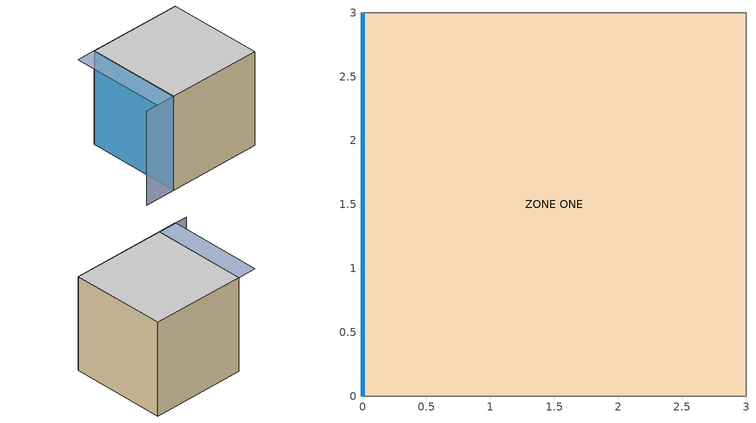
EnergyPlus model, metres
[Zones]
ZONE ONE
 floor adiabatic (TESTSURFACE): 0,0 0,3 3,3 3,0 z0
 wall outside (TESTSURFACE): 0,3 0,0 z0:3
 wall adiabatic (TESTSURFACE): 0,0 3,0 3,3 0,3 z0:3
 window (SINGLE PANE WINDOW): 0,3 0,0 z0:3
 ceiling adiabatic (TESTSURFACE): 0,3 0,0 3,0 3,3 z3
shading: 0,0 -1,0 z0:3; -0.6,3 0,3 0,0 -0.6,0 z3
[Site:Location]
ATLANTA: Latitude {deg}=33.65; Longitude {deg}=-84.42; Time Zone {hr}=-5; Elevation {m}=315
[Site:GroundReflectance]
0, 0, 0, 0, 0, 0, 0, 0, 0, 0, 0, 0
[Building]
SolRadShade-West-HorVer: North Axis {deg}=0; Terrain=Country; Loads Convergence Tolerance Value=0.04; Temperature Convergence Tolerance Value {deltaC}=0.004; Solar Distribution=FullInteriorAndExterior; Minimum Number of Warmup Days=6
[Material:NoMass]
R-25 INSULATION: Roughness=VerySmooth; Thermal Resistance {m2-K/W}=25.075; Thermal Absorptance=0.000001; Solar Absorptance=1; Visible Absorptance=1
[Construction]
TESTSURFACE: R-25 INSULATION
Single Pane Window: Glass Type 1
[WindowMaterial:Glazing]
Glass Type 1: Optical Data Type=SpectralAverage; Thickness {m}=0.003175; Solar Transmittance at Normal Incidence=0.86156; Front Side Solar Reflectance at Normal Incidence=0.07846; Back Side Solar Reflectance at Normal Incidence=0.07846; Visible Transmittance at Normal Incidence=0.91325; Front Side Visible Reflectance at Normal Incidence=0.082; Back Side Visible Reflectance at Normal Incidence=0.082; Infrared Transmittance at Normal Incidence=0; Front Side Infrared Hemispherical Emissivity=0.00001; Back Side Infrared Hemispherical Emissivity=0.00001; Conductivity {W/m-K}=1.06
[Zone]
ZONE ONE: Type=1; Multiplier=1; Ceiling Height {m}=3; Volume {m3}=27
[ZoneControl:Thermostat]
Zone 1 Thermostat: Zone or ZoneList=ZONE ONE; Control Type Schedule=Zone Control Type Sched; Control 1=HeatCool Setpoints Set 1
[ThermostatSetpoint:SingleHeatingOrCooling]
HeatCool Setpoints Set 1: Setpoint Temperature Schedule=HeatCool Setpoints
[Zone equipment]
ZONE ONE: Zone1Air
[ZoneHVAC:IdealLoadsAirSystem]
Zone1Air: Maximum Heating Supply Air Temperature {C}=50; Minimum Cooling Supply Air Temperature {C}=5; Maximum Heating Supply Air Humidity Ratio {kgWater/kgDryAir}=0.01; Minimum Cooling Supply Air Humidity Ratio {kgWater/kgDryAir}=0.01; Dehumidification Control Type=ConstantSupplyHumidityRatio; Humidification Control Type=ConstantSupplyHumidityRatio
[Schedule:Day:Hourly]
Zone HeatCool Setpoint All Days: 20, 20, 20, 20, 20, 20, 20, 20, 20, 20, 20, 20, 20, 20, 20, 20, 20, 20, 20, 20, 20, 20, 20, 20
Control Type All Days-HeatCool: 3, 3, 3, 3, 3, 3, 3, 3, 3, 3, 3, 3, 3, 3, 3, 3, 3, 3, 3, 3, 3, 3, 3, 3
[Schedule:Week:Daily]
Zone HeatCool Setpoint All Weeks: Zone HeatCool Setpoint All Days, Zone HeatCool Setpoint All Days, Zone HeatCool Setpoint All Days, Zone HeatCool Setpoint All Days, Zone HeatCool Setpoint All Days, Zone HeatCool Setpoint All Days, Zone HeatCool Setpoint All Days, Zone HeatCool Setpoint All Days, Zone HeatCool Setpoint All Days, Zone HeatCool Setpoint All Days, Zone HeatCool Setpoint All Days, Zone HeatCool Setpoint All Days
Control Type All Weeks-HeatCool: Control Type All Days-HeatCool, Control Type All Days-HeatCool, Control Type All Days-HeatCool, Control Type All Days-HeatCool, Control Type All Days-HeatCool, Control Type All Days-HeatCool, Control Type All Days-HeatCool, Control Type All Days-HeatCool, Control Type All Days-HeatCool, Control Type All Days-HeatCool, Control Type All Days-HeatCool, Control Type All Days-HeatCool
[Schedule:Year]
HeatCool Setpoints: Zone HeatCool Setpoint All Weeks, 1, 1, 12, 31
Zone Control Type Sched: Control Type All Weeks-HeatCool, 1, 1, 12, 31
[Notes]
ASHRAE Analytical SolRadShade-West-HorVer.idf
Basic file description: ASHRAE Analytical Test-West Window with Overhang and Fin Shading.
Author:   R. H. Henninger,  GARD Analytics, Inc.
Date:     January 2, 2001
Run:      Fixed interior and exterior temperatures
Building: Cube 3m x 3m x 3m, one external surface - window.
Internal: None.
System:   Zone temperature and outdoor temperature kept constant at same value.
Plant:    None.
Modified: Conforms with Beta 4 input
Material layer names follow:
0.84,  !N9 [IR emittance: front side]
0.84,  !N10 [IR emittance: back side]
Material layer names follow:
INSIDE CONVECTION ALGORITHM,     SIMPLE;
